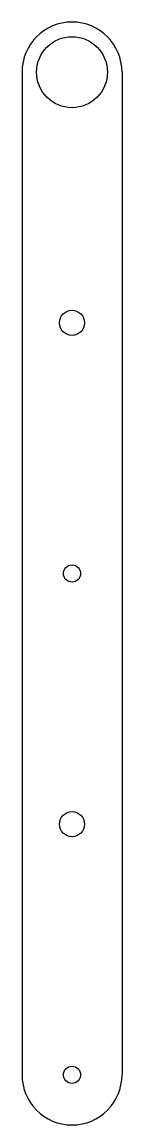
# Model space of a CAD drawing. Extents: x -30 to 30, y 1195 to 1855.
import ezdxf

# ---------------------------------------------------------------- set-up
doc = ezdxf.new("R2010")
doc.units = 0
doc.layers.add('VISIBLE', color=7, linetype='CONTINUOUS')

msp = doc.modelspace()

# ---------------------------------------------------------------- linework, layer by layer
at = {"layer": 'VISIBLE'}
for p, q in [((-30, 1825), (-30, 1225)), ((30, 1825), (30, 1225))]:
    msp.add_line(p, q, dxfattribs=at)
for centre, radius in [((0, 1825), 21.25), ((0, 1675), 7.5), ((0, 1525), 5.15), ((0, 1375), 7.5), ((0, 1225), 5.15)]:
    msp.add_circle(centre, radius, dxfattribs=at)
for centre, start, end in [((0, 1825), 0, 180), ((0, 1225), 180, 0)]:
    msp.add_arc(centre, 30, start, end, dxfattribs=at)

doc.saveas('drawing.dxf')
